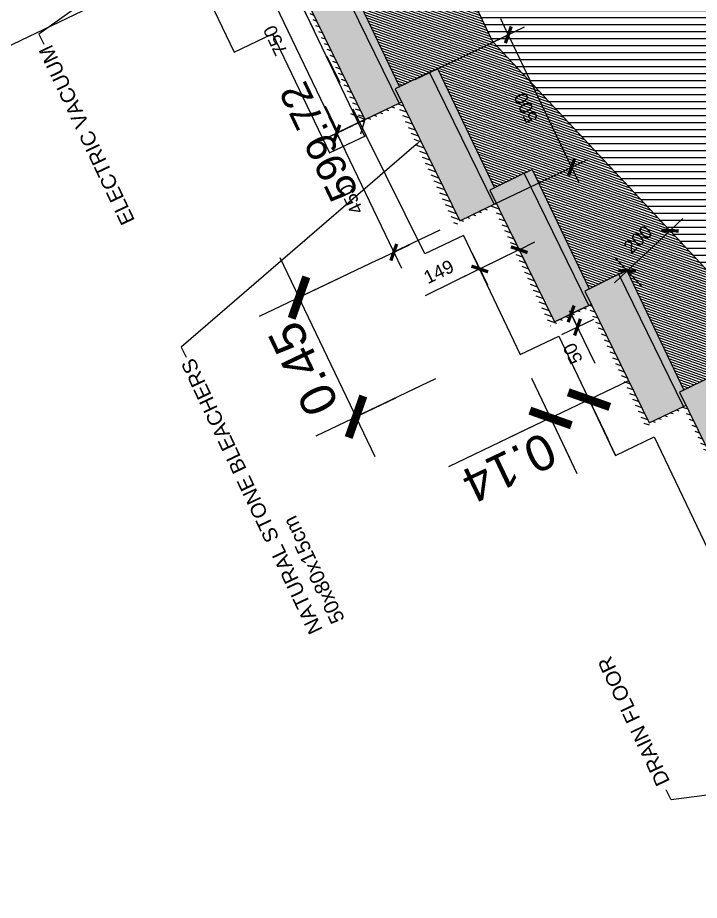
# Model space of a CAD drawing. Header units: metres. Extents: x 679304 to 680626, y 2747329 to 2750056.
# Drawn here: x 679485.096 to 679487.419, y 2747433.814 to 2747436.821 of the extents above; entities that cross this region are included whole.
import ezdxf
from ezdxf import colors
from ezdxf.entities.mleader import LeaderData, LeaderLine
from ezdxf.enums import TextEntityAlignment as Align
from ezdxf.math import Vec2, Vec3

# ---------------------------------------------------------------- set-up
doc = ezdxf.new("R2010")
doc.units = ezdxf.units.M
for name, pattern in [('Dash_2_', [0.25, 0.125, -0.125]), ('DASHEDX2', [1.5, 1, -0.5]), ('TRAZOS2', [9.524999999999999, 6.349999999999999, -3.174999999999999])]:
    doc.linetypes.add(name, pattern=pattern)
for name, color, linetype in [('01-TX', 7, 'Continuous'), ('01-TX-Dimensions_1-25', 157, 'Continuous'), ('01-TX-Dimensions_1-50', 157, 'Continuous'), ('02-L-Water Level', 140, 'Continuous'), ('COTAUX', 7, 'Continuous')]:
    doc.layers.add(name, color=color, linetype=linetype)
for name, color, linetype, lineweight in [('02-L-projecció', 6, 'Continuous', 5), ('02-L-seccionat', 4, 'Continuous', 5), ('1-CM', 7, 'Continuous', 0), ('3-TR terra compactada', 45, 'Continuous', 0)]:
    doc.layers.add(name, color=color, linetype=linetype, lineweight=lineweight)
for name, color, linetype, lineweight, true_color in [('02-L-projecció 2', 251, 'Continuous', 5, 0x636363), ('03-TR-Paviment_08_Natural Stone Bleachers', 253, 'Continuous', 5, 0xafad9d), ('3-TR D formigó', 251, 'Continuous', 5, 0x666666)]:
    doc.layers.add(name, color=color, linetype=linetype, lineweight=lineweight, true_color=true_color)
doc.layers.add('EIT_3 TR sorra', color=9, linetype='Continuous', true_color=0xd8ceb0)
doc.styles.get("Standard").update_dxf_attribs({"font": 'arial.ttf'})
doc.dimstyles.new('E20', dxfattribs={"dimscale": 0.03, "dimtxt": 1.5, "dimasz": 0.2, "dimexe": 0.1, "dimexo": 2.5, "dimgap": 1, "dimtad": 1, "dimdec": 0, "dimlfac": 1000, "dimzin": 0, "dimdsep": 46, "dimtxsty": 'Standard', "dimblk1": 'LINCOT200', "dimblk2": 'LINCOT200', "dimsah": 1, "dimcen": 0.1, "dimdle": 0.1, "dimclrt": 256, "dimadec": 0, "dimazin": 0, "dimtfac": 0.0153846153846154, "dimtdec": 0, "dimtofl": 0, "dimtmove": 0, "dimatfit": 3, "dimldrblk": 'LINCOT200', "dimfxl": 1, "dimtolj": 1, "dimtzin": 0, "dimarcsym": 0})
doc.dimstyles.new('E50', dxfattribs={"dimscale": 0.03, "dimtxt": 4, "dimasz": 0.5, "dimexe": 0.1, "dimexo": 15, "dimgap": 1, "dimtad": 1, "dimzin": 0, "dimdsep": 46, "dimtxsty": 'Standard', "dimblk1": 'LINCOT200', "dimblk2": 'LINCOT200', "dimsah": 1, "dimcen": 0.1, "dimdle": 0.1, "dimclrt": 256, "dimadec": 0, "dimazin": 0, "dimtfac": 0.0153846153846154, "dimtofl": 0, "dimtmove": 0, "dimatfit": 3, "dimldrblk": 'LINCOT200', "dimfxl": 1, "dimtolj": 1, "dimtzin": 0, "dimarcsym": 0})
pattern_1 = [(233.4975340775854, (0.0645159101113677, -2.806752687320113), (0.0007298412641894, -0.0048849200842067), [0.0034925, -0.0034925])]
pattern_2 = [(45.0036907260805, (0, 0), (-0.0056572186258434, 0.0056564898496692), [])]

# ---------------------------------------------------------------- blocks, each defined once
blk = doc.blocks.new('View P3')
at = {"layer": '02-L-Water Level', "linetype": 'Dash_2_', "ltscale": 0.35}
h = blk.add_hatch(dxfattribs=at)
h.set_pattern_fill('ANSI31', color=256, scale=0.005, angle=-1.44041e-10)
h.set_pattern_definition([(44.99999999985592, (0, 0), (-0.0112253201513082, 0.0112253201513647), [])])
h.paths.add_polyline_path([(1.165072605945169, -2.149724781978875), (1.68468470685184, -2.145254114177078), (1.684651335701346, -2.006718603428453), (2.134684117510914, -2.002377902390435), (2.134651100262999, -1.863891914021223), (2.584683876484632, -1.859551207628101), (2.584650858771055, -1.721065219026058), (3.034683637320995, -1.716724515426903), (3.03465062007308, -1.578238526824861), (3.484683400951325, -1.57389782462269), (3.48465038370341, -1.435411836486309), (3.934683164581656, -1.431071134284138), (3.934650147333741, -1.292585146147757), (4.784313429220994, -1.285866921225897), (4.784314478756625, -1.278891913592815), (3.92819441948086, -1.278891914058476), (3.928194418083876, -1.413891913834959), (3.478194418828934, -1.413891913369297), (3.478194420225918, -1.558891913387924), (3.028194418177008, -1.558891913853585), (3.028194417245686, -1.70389191340655), (2.578194417990744, -1.703891913872212), (2.578194420784711, -1.848891914123669), (2.128194416873157, -1.848891913890838), (2.128194415941834, -1.993891913443803), (1.678194418083876, -1.993891913676634), (1.678194419015198, -2.138891912996768), (1.159883634652942, -2.138891914859414), (1.159734944347292, -2.281254951842129), (0.8882625340484082, -2.2809714153409), (0.8882591570727527, -2.330971415387466), (1.164520463440567, -2.33098874753341)])
at = {"layer": '03-TR-Paviment_08_Natural Stone Bleachers'}
h = blk.add_hatch(dxfattribs=at)
h.set_pattern_fill('DASH', color=256, scale=0.0011, angle=233.4975340775854, style=0, double=1)
h.set_pattern_definition([(233.4975340775854, (0.5145156737416983, -2.663925996981561), (0.0007298412641894, -0.0048849200842067), [0.0034925, -0.0034925])])
h.paths.add_polyline_path([(3.934650147333741, -1.292585146147757), (3.934650364797562, -1.422154542990028), (4.68451588274911, -1.415657505393028), (4.684535485692322, -1.285434791352599)])
h = blk.add_hatch(dxfattribs=at)
h.set_pattern_fill('DASH', color=256, scale=0.0011, angle=233.4975340775854, style=0, double=1)
h.set_pattern_definition(pattern_1)
h.paths.add_polyline_path([(3.48465038370341, -1.435411836486309), (3.484650602564215, -1.56498123332858), (3.98576046898961, -1.560639481991529), (3.984631615690886, -1.430644383188337)])
h = blk.add_hatch(dxfattribs=at)
h.set_pattern_fill('DASH', color=256, scale=0.0011, angle=233.4975340775854, style=0, double=1)
h.set_pattern_definition(pattern_1)
h.paths.add_polyline_path([(3.03465062007308, -1.578238526824861), (3.034650838002562, -1.707807923667132), (3.535760705824941, -1.703466172795742), (3.534631852060556, -1.57347107399255)])
h = blk.add_hatch(dxfattribs=at)
h.set_pattern_fill('DASH', color=256, scale=0.0011, angle=233.4975340775854, style=0, double=1)
h.set_pattern_definition(pattern_1)
h.paths.add_polyline_path([(2.584650858771055, -1.721065219026058), (2.584651076234877, -1.850634615635499), (3.085760944522917, -1.846292864531278), (3.084632089361548, -1.716297765728086)])
h = blk.add_hatch(dxfattribs=at)
h.set_pattern_fill('DASH', color=256, scale=0.0011, angle=233.4975340775854, style=0, double=1)
h.set_pattern_definition(pattern_1)
h.paths.add_polyline_path([(2.134651100262999, -1.863891914021223), (2.134651317261159, -1.993461311096325), (2.63576118601486, -1.989119559992104), (2.634632331319153, -1.859124461188912)])
at = {"layer": '3-TR D formigó'}
h = blk.add_hatch(dxfattribs=at)
h.set_pattern_fill('_USER', color=256, scale=0.008, angle=45.00369072608052, pattern_type=0)
h.set_pattern_definition(pattern_2)
h.paths.add_polyline_path([(4.684510949533432, -1.448068327736109), (3.984776679426431, -1.447349506430327), (3.98576018679887, -1.583505686838179), (3.985760098323225, -1.590639481786638), (1.735761295072734, -2.304772944655269), (1.235048487782478, -2.3043002942577), (1.234718102961778, -3.004299982450902), (2.185761065222322, -3.004299982450902), (2.185761064756661, -2.371778391767293), (3.985760098961312, -1.800471624902741), (4.285132287708241, -1.800471624359488), (4.285132287070155, -3.096072127576917), (3.534091622568666, -3.096072127111256), (3.534091623499989, -3.446072127204388), (9.80670249601826, -3.446072121383622), (9.80670249601826, -3.096072121057659), (4.684091622941195, -3.096072127576917), (4.6842723172158, -2.765866050962358), (4.684091622941195, -2.765884730033576)])
h = blk.add_hatch(dxfattribs=at)
h.set_pattern_fill('_USER', color=256, scale=0.008, angle=45.00369072608052, pattern_type=0)
h.set_pattern_definition(pattern_2)
h.paths.add_polyline_path([(3.985760098323225, -1.590639481786638), (3.534776908811181, -1.590176197234541), (3.535760699771344, -1.703466176986694), (3.535760330036282, -1.733466177247464)])
h = blk.add_hatch(dxfattribs=at)
h.set_pattern_fill('_USER', color=256, scale=0.008, angle=45.00369072608052, pattern_type=0)
h.set_pattern_definition(pattern_2)
h.paths.add_polyline_path([(3.53576033655554, -1.733466096688061), (3.084777146112173, -1.733002812135964), (3.085760937072336, -1.846292791888117), (3.085760566405951, -1.876292792148888)])
h = blk.add_hatch(dxfattribs=at)
h.set_pattern_fill('_USER', color=256, scale=0.008, angle=45.00369072608052, pattern_type=0)
h.set_pattern_definition(pattern_2)
h.paths.add_polyline_path([(3.085760574322193, -1.876292868051677), (2.634777384344488, -1.875829583266749), (2.635761175304651, -1.989119563717395), (2.635760804638266, -2.019119563512504)])
at = {"layer": '3-TR terra compactada'}
h = blk.add_hatch(dxfattribs=at)
h.set_pattern_fill('LINE', color=256, scale=0.0075, angle=-115.557546249365, style=0)
h.set_pattern_definition([(244.4424537506349, (0, 0), (0.0214825048843796, -0.0102731270868518), [])])
h.paths.add_polyline_path([(33.4248187597841, -5.638298667035996), (33.42481875838712, -0.1896367226727307), (28.93739090207964, -0.2614927883259952), (28.93739993590862, -1.000565177295356), (26.21110249822959, -1.000591947464272), (26.21110249822959, -1.651717793662101), (20.74110249662772, -1.651717793662101), (20.74110249662772, -2.302507082698866), (15.27390249632299, -2.302507082931697), (15.27390249632299, -2.874289605300873), (9.8067024955526, -2.874289605068042), (9.80670249601826, -3.413715920876711), (9.806702496483922, -3.446072121150791), (3.534091623499989, -3.446072127204388), (3.534091622568666, -3.096072127111256), (4.285132287070155, -3.096072127576917), (4.285132286138832, -1.800471624359488), (3.985760098788887, -1.800471624359488), (2.185761064756661, -2.371778391767293), (2.185761065222322, -3.004299982450902), (1.234718102961778, -3.004299982450902), (1.234718103893101, -2.475620665121823), (0.8597663398832082, -2.475620665121823), (-0.9858305351808667, -2.439915189519524), (-0.9858305337838827, -5.63829866820015)])
at = {"layer": 'EIT_3 TR sorra'}
h = blk.add_hatch(dxfattribs=at)
h.set_pattern_fill('ANSI36', color=256, scale=0.001075, angle=-0.0699202000995699, style=0, double=1)
h.set_pattern_definition([(44.93007979990038, (2.747062858194112, 0.2568061947822571), (0.0018181808699823, 0.0066347566856768), [0.0085328125000001, -0.0017065625, 0, -0.0017065625])])
h.paths.add_polyline_path([(3.934648641385138, -1.431071432773023), (3.984631614759564, -1.430644385050982), (3.984776679426431, -1.447349506430327), (4.684511004015803, -1.44806832796894), (4.68451588274911, -1.415657505393028), (3.934650365263223, -1.422154542524367)])
h = blk.add_hatch(dxfattribs=at)
h.set_pattern_fill('ANSI36', color=256, scale=0.001075, angle=-0.0699202000995699, style=0, double=1)
h.set_pattern_definition([(44.93007979990038, (2.297063094563782, 0.1139795044437051), (0.0018181808699823, 0.0066347566856768), [0.0085328125000001, -0.0017065625, 0, -0.0017065625])])
h.paths.add_polyline_path([(3.484648877754807, -1.573898123111575), (3.534631851129233, -1.573471075389534), (3.534776915796101, -1.590176196768879), (3.985816237516701, -1.590639538597315), (3.985760468523949, -1.560639481991529), (3.484650601632893, -1.564981232862919)])
h = blk.add_hatch(dxfattribs=at)
h.set_pattern_fill('ANSI36', color=256, scale=0.001075, angle=-0.0699202000995699, style=0, double=1)
h.set_pattern_definition([(44.93007979990038, (1.84706333046779, -0.0288471099920571), (0.0018181808699823, 0.0066347566856768), [0.0085328125000001, -0.0017065625, 0, -0.0017065625])])
h.paths.add_polyline_path([(3.034649114590138, -1.716724738012999), (3.084632087964564, -1.716297690290957), (3.084777152631431, -1.733002811670303), (3.535816474352031, -1.7334661539644), (3.535760706290602, -1.703466096427291), (3.034650837536901, -1.707807847764343)])
h = blk.add_hatch(dxfattribs=at)
h.set_pattern_fill('ANSI36', color=256, scale=0.001075, angle=-0.0699202000995699, style=0, double=1)
h.set_pattern_definition([(44.93007979990038, (1.39706357056275, -0.1716738305985928), (0.0018181808699823, 0.0066347566856768), [0.0085328125000001, -0.0017065625, 0, -0.0017065625])])
h.paths.add_polyline_path([(2.584649352356791, -1.859551458153873), (2.634632326196879, -1.859124410431832), (2.634777390863746, -1.875829531811177), (3.085816712118685, -1.876292874105274), (3.085760944522917, -1.846292816568166), (2.584651075769215, -1.850634567905217)])
at = {"layer": '02-L-projecció', "linetype": 'TRAZOS2', "ltscale": 0.01, "flags": 128}
blk.add_lwpolyline([(3.88430250622332, -1.273333333199843), (4.784302502404898, -1.259999998379498), (14.30883168429136, -1.0699999993667), (28.89160525146872, 0.0600000009872019)], dxfattribs=at)
at = {"layer": '02-L-projecció'}
for points in [[(3.43430250044912, -1.424999999115243), (3.434302501380443, -1.279999999329447), (3.88430250622332, -1.273333333199843)], [(3.43430250370875, -1.424999998882412), (2.984302502591162, -1.424999999348074), (2.984302503056824, -1.569999998901039), (2.534302501939237, -1.569999998901039), (2.534302502870559, -1.714999998919665), (2.084302503615617, -1.714999999385327), (2.084302501752972, -1.859999998705461), (1.634302502963691, -1.859999998938292), (1.634302503429353, -2.004999998025596), (1.184302503243088, -2.004999999888241), (1.184302501380443, -2.149675173219293)]]:
    blk.add_lwpolyline(points, dxfattribs=at)
at = {"layer": '02-L-projecció 2'}
for points in [[(4.684562702663242, -1.285437314305454), (4.684562699403613, 0.0600000014528632), (28.93740599649027, 0.0600000014528632)], [(4.68456270173192, -0.9899976612068712), (4.334302507340908, -0.9899976616725324), (4.334302505478262, -1.134997661691159), (3.884302504360675, -1.134997661225497), (3.88430250622332, -1.273333333199843)], [(4.684562702663242, -1.121997661190107), (4.466302506159991, -1.121997661422938), (4.466302508022636, -1.266997661907225), (3.884302504360675, -1.266997661441564)]]:
    blk.add_lwpolyline(points, dxfattribs=at)
at = {"layer": '02-L-seccionat'}
for points in [[(3.934650147333741, -1.292585146147757), (3.934650364797562, -1.422154542990028), (4.68451588274911, -1.415657505393028), (4.684535485692322, -1.285434791352599)], [(3.48465038370341, -1.435411836486309), (3.484650602564215, -1.56498123332858), (3.98576046898961, -1.560639481991529), (3.984631615690886, -1.430644383188337)], [(3.03465062007308, -1.578238526824861), (3.034650838002562, -1.707807923667132), (3.535760705824941, -1.703466172795742), (3.534631852060556, -1.57347107399255)], [(2.584650858771055, -1.721065219026058), (2.584651076234877, -1.850634615635499), (3.085760944522917, -1.846292864531278), (3.084632089361548, -1.716297765728086)], [(2.134651100262999, -1.863891914021223), (2.134651317261159, -1.993461311096325), (2.63576118601486, -1.989119559992104), (2.634632331319153, -1.859124461188912)]]:
    blk.add_lwpolyline(points, close=True, dxfattribs=at)
blk.add_lwpolyline([(1.234718103893101, -2.304299982497468), (1.234718102961778, -3.004299982450902), (2.185761065222322, -3.004299982450902), (2.185761064756661, -2.371778391767293), (3.985760098961312, -1.800471624902741), (4.285132287503998, -1.800471624359488), (4.285132287070155, -3.096072127576917), (3.534091622568666, -3.096072127111256), (3.534091623499989, -3.446072127204388), (9.80670249601826, -3.446072127670049), (9.8067024955526, -3.096072127111256), (4.684091622941195, -3.096072127576917), (4.684510949533432, -1.448068327736109)], dxfattribs=at)
at = {"layer": '1-CM'}
for points in [[(3.934650364797562, -1.422154542990028), (3.9346493948251, -1.427173510659486), (3.934683164581656, -1.431071134284138)], [(4.684511004015803, -1.44806832796894), (3.984776679426431, -1.447349506430327), (3.984631614759564, -1.430644385050982)], [(3.98576046898961, -1.560639481991529), (3.985760098323225, -1.590639481786638), (3.534776915796101, -1.590176196768879), (3.534631851129233, -1.573471075389534)], [(3.98576046898961, -1.560639481991529), (3.985837721731513, -1.569555688183754)], [(3.484650602564215, -1.56498123332858), (3.48464963119477, -1.570000201230868), (3.484683400951325, -1.57389782462269)], [(3.034650838002562, -1.707807923667132), (3.034649867564439, -1.71282689156942), (3.034683637320995, -1.716724515426903)], [(3.535760706756263, -1.703466096427291), (3.53576033655554, -1.733466096688061), (3.084777152631431, -1.733002811670303), (3.084632087964564, -1.716297690290957)], [(3.535760705824941, -1.703466172795742), (3.535837959498167, -1.712382378522306)], [(2.584651076234877, -1.850634615635499), (2.584650106262415, -1.855653583770617), (2.584683876484632, -1.859551207628101)], [(3.085760944522917, -1.846292816568166), (3.085760573856532, -1.876292816363275), (2.634777390863746, -1.875829531811177), (2.634632326196879, -1.859124410431832)], [(3.085760944522917, -1.846292864531278), (3.085838196799159, -1.855209070723503)]]:
    blk.add_lwpolyline(points, dxfattribs=at)
blk = doc.blocks.new('LINCOT200')
for p, q in [((0, -9.999961704014426), (0, 10.00003829598554)), ((3.695e-13, 3.82959855756e-05), (10.00000000000051, 3.82959855756e-05))]:
    blk.add_line(p, q)
at = {"const_width": 1.875}
blk.add_lwpolyline([(3.535533801624467, -3.535495714255787), (-3.535533950636761, 3.535572157214076)], dxfattribs=at)
at = {"layer": 'COTAUX'}
blk.add_line((0, 0), (-1.249999999999914, 0), dxfattribs=at)
blk = doc.blocks.new('*D36')
at = {"layer": '01-TX-Dimensions_1-50', "color": 0, "lineweight": -2, "transparency": 16777216}
for p, q in [((679487.0295833648, 2747435.513282962), (679486.9258358662, 2747435.463669893)), ((679487.1339329313, 2747435.32984326), (679487.0444099011, 2747435.517047775)), ((679486.912303584, 2747435.457198624), (679486.5638796197, 2747435.290578876)), ((679487.0031208674, 2747435.267287654), (679486.913597838, 2747435.454492167))]:
    blk.add_line(p, q, dxfattribs=at)
at = {"layer": 'DEFPOINTS', "color": 0, "transparency": 16777216}
for p in [(679486.9397948364, 2747435.735811734), (679486.8089827724, 2747435.673256127), (679486.9123035833, 2747435.457198625)]:
    blk.add_point(p, dxfattribs=at)
at = {"layer": '01-TX-Dimensions_1-50', "color": 0, "lineweight": -2, "transparency": 16777216, "xscale": 0.015, "yscale": 0.015, "zscale": 0.015}
for p, rotation in [((679487.0431156472, 2747435.519754231), 25.55758288724264), ((679486.912303584, 2747435.457198624), 205.5575828872426)]:
    blk.add_blockref('LINCOT200', p, dxfattribs=dict(at, rotation=rotation))
at = {"layer": '01-TX-Dimensions_1-50', "transparency": 16777216, "insert": (679486.7707004453, 2747435.288314807), "char_height": 0.12, "attachment_point": 5, "rotation": 205.55758288724263}
blk.add_mtext('\\A1;0.14', dxfattribs=at)
blk = doc.blocks.new('*D37')
at = {"layer": '01-TX-Dimensions_1-50', "color": 0, "lineweight": -2, "transparency": 16777216}
for p, q in [((679486.321469475, 2747435.994774939), (679486.052060491, 2747435.865940927)), ((679486.2424479141, 2747435.474769418), (679486.0612382173, 2747435.853702898)), ((679486.5195376853, 2747435.59064955), (679486.2462127276, 2747435.459942882))]:
    blk.add_line(p, q, dxfattribs=at)
at = {"layer": 'DEFPOINTS', "color": 0, "transparency": 16777216}
for p in [(679486.727437947, 2747436.188913032), (679486.0547669474, 2747435.867235181), (679486.9255061575, 2747435.784787644)]:
    blk.add_point(p, dxfattribs=at)
at = {"layer": '01-TX-Dimensions_1-50', "color": 0, "lineweight": -2, "transparency": 16777216, "xscale": 0.015, "yscale": 0.015, "zscale": 0.015}
for p, rotation in [((679486.0547669474, 2747435.867235181), 115.5575828872426), ((679486.248919184, 2747435.461237135), 295.5575828872426)]:
    blk.add_blockref('LINCOT200', p, dxfattribs=dict(at, rotation=rotation))
at = {"layer": '01-TX-Dimensions_1-50', "transparency": 16777216, "insert": (679486.0695047585, 2747435.624861174), "char_height": 0.12, "attachment_point": 5, "rotation": 115.55758288724267}
blk.add_mtext('\\A1;0.45', dxfattribs=at)
blk = doc.blocks.new('*D122')
at = {"layer": '01-TX-Dimensions_1-25', "color": 0, "lineweight": -2, "transparency": 16777216}
for p, q in [((679485.8819012142, 2747437.114557692), (679485.8573664099, 2747437.102824908)), ((679485.8626613742, 2747437.098706249), (679486.180998382, 2747436.433021397)), ((679486.2118659463, 2747436.441131805), (679486.1808804336, 2747436.426314229))]:
    blk.add_line(p, q, dxfattribs=at)
at = {"layer": 'DEFPOINTS', "color": 0, "transparency": 16777216}
for p in [(679485.9495626264, 2747437.146914041), (679486.2795273584, 2747436.473488154), (679486.18358689, 2747436.427608484)]:
    blk.add_point(p, dxfattribs=at)
at = {"layer": '01-TX-Dimensions_1-25', "color": 0, "lineweight": -2, "transparency": 16777216, "xscale": 0.006, "yscale": 0.006, "zscale": 0.006}
for p, rotation in [((679485.8600728662, 2747437.104119162), 115.5575828870524), ((679486.18358689, 2747436.427608484), 295.5575828870525)]:
    blk.add_blockref('LINCOT200', p, dxfattribs=dict(at, rotation=rotation))
at = {"layer": '01-TX-Dimensions_1-25', "transparency": 16777216, "insert": (679485.9740376594, 2747436.743009117), "char_height": 0.045, "attachment_point": 5, "rotation": 115.55758288705248}
blk.add_mtext('\\A1;750', dxfattribs=at)
blk = doc.blocks.new('*D124')
at = {"layer": '01-TX-Dimensions_1-25', "color": 0, "lineweight": -2, "transparency": 16777216}
for p, q in [((679486.3332854544, 2747436.499194968), (679486.1808809642, 2747436.426313649)), ((679486.1861759287, 2747436.42219499), (679486.3751365802, 2747436.027053237)), ((679486.5348553456, 2747436.09678155), (679486.3750186317, 2747436.02034607))]:
    blk.add_line(p, q, dxfattribs=at)
at = {"layer": 'DEFPOINTS', "color": 0, "transparency": 16777216}
for p in [(679486.4009468663, 2747436.531551317), (679486.6025167578, 2747436.129137899), (679486.3777250882, 2747436.021640325)]:
    blk.add_point(p, dxfattribs=at)
at = {"layer": '01-TX-Dimensions_1-25', "color": 0, "lineweight": -2, "transparency": 16777216, "xscale": 0.006, "yscale": 0.006, "zscale": 0.006}
for p, rotation in [((679486.1835874208, 2747436.427607904), 115.5575828870524), ((679486.3777250882, 2747436.021640325), 295.5575828870525)]:
    blk.add_blockref('LINCOT200', p, dxfattribs=dict(at, rotation=rotation))
at = {"layer": '01-TX-Dimensions_1-25', "transparency": 16777216, "insert": (679486.2328640359, 2747436.201769408), "char_height": 0.045, "attachment_point": 5, "rotation": 115.55758288705248}
blk.add_mtext('\\A1;450', dxfattribs=at)
blk = doc.blocks.new('*D125')
at = {"layer": '01-TX-Dimensions_1-25', "color": 0, "lineweight": -2, "transparency": 16777216}
for p, q in [((679486.4501763044, 2747436.610496631), (679486.7707329264, 2747436.763789943)), ((679486.9811388591, 2747436.316849453), (679486.7706149779, 2747436.757082776)), ((679486.6701781703, 2747436.161494247), (679486.9864338235, 2747436.312730794))]:
    blk.add_line(p, q, dxfattribs=at)
at = {"layer": 'DEFPOINTS', "color": 0, "transparency": 16777216}
for p in [(679486.76802647, 2747436.762495689), (679486.3825148924, 2747436.578140281), (679486.6025167583, 2747436.129137898)]:
    blk.add_point(p, dxfattribs=at)
at = {"layer": '01-TX-Dimensions_1-25', "color": 0, "lineweight": -2, "transparency": 16777216, "xscale": 0.006, "yscale": 0.006, "zscale": 0.006}
for p, rotation in [((679486.76802647, 2747436.762495689), 115.5575828870524), ((679486.983727367, 2747436.31143654), 295.5575828870525)]:
    blk.add_blockref('LINCOT200', p, dxfattribs=dict(at, rotation=rotation))
at = {"layer": '01-TX-Dimensions_1-25', "transparency": 16777216, "insert": (679486.8280847, 2747436.514111409), "char_height": 0.045, "attachment_point": 5, "rotation": 115.55758288705248}
blk.add_mtext('\\A1;500', dxfattribs=at)
blk = doc.blocks.new('*D126')
at = {"layer": '01-TX-Dimensions_1-25', "color": 0, "lineweight": -2, "transparency": 16777216}
for p, q in [((679487.1776511783, 2747435.962597747), (679487.3147721722, 2747436.091212804)), ((679487.369529367, 2747436.041604607), (679487.3212007422, 2747436.093129439)), ((679487.2236559693, 2747435.904780079), (679487.1753273444, 2747435.95630491))]:
    blk.add_line(p, q, dxfattribs=at)
at = {"layer": 'DEFPOINTS', "color": 0, "transparency": 16777216}
for p in [(679487.318220169, 2747436.096307132), (679487.3191483747, 2747436.095317539), (679487.1723467713, 2747435.959482602)]:
    blk.add_point(p, dxfattribs=at)
at = {"layer": '01-TX-Dimensions_1-25', "color": 0, "lineweight": -2, "transparency": 16777216, "xscale": 0.006, "yscale": 0.006, "zscale": 0.006}
for p, rotation in [((679487.3191483741, 2747436.095317539), 43.16664716838991), ((679487.1732749761, 2747435.958493011), 223.1666471683899)]:
    blk.add_blockref('LINCOT200', p, dxfattribs=dict(at, rotation=rotation))
at = {"layer": '01-TX-Dimensions_1-25', "transparency": 16777216, "insert": (679487.2099697414, 2747436.065544063), "char_height": 0.045, "attachment_point": 5, "rotation": 43.16664716838994}
blk.add_mtext('\\A1;200', dxfattribs=at)
blk = doc.blocks.new('*D130')
at = {"layer": '01-TX-Dimensions_1-25', "color": 0, "lineweight": -2, "transparency": 16777216}
for p, q in [((679486.7820243571, 2747436.077620026), (679486.8064282346, 2747436.027814088)), ((679486.7997202477, 2747436.02786808), (679486.6763165579, 2747435.967402828)), ((679486.6478446954, 2747436.011874772), (679486.6722485728, 2747435.962068834)), ((679486.670928572, 2747435.964762827), (679486.4845092201, 2747435.873421208))]:
    blk.add_line(p, q, dxfattribs=at)
at = {"layer": 'DEFPOINTS', "color": 0, "transparency": 16777216}
for p in [(679486.7490243393, 2747436.144969849), (679486.6148446775, 2747436.079224595), (679486.8051082343, 2747436.030508081)]:
    blk.add_point(p, dxfattribs=at)
at = {"layer": '01-TX-Dimensions_1-25', "color": 0, "lineweight": -2, "transparency": 16777216, "xscale": 0.006, "yscale": 0.006, "zscale": 0.006}
for p, rotation in [((679486.8051082338, 2747436.030508081), 26.10389665687766), ((679486.670928572, 2747435.964762827), 206.1038966568776)]:
    blk.add_blockref('LINCOT200', p, dxfattribs=dict(at, rotation=rotation))
at = {"layer": '01-TX-Dimensions_1-25', "transparency": 16777216, "insert": (679486.5309202531, 2747435.955154885), "char_height": 0.045, "attachment_point": 5, "rotation": 26.103896656877676}
blk.add_mtext('\\A1;149', dxfattribs=at)
blk = doc.blocks.new('*D131')
at = {"layer": '01-TX-Dimensions_1-25', "color": 0, "lineweight": -2, "transparency": 16777216}
for p, q in [((679486.9794907625, 2747435.817254372), (679486.9769022546, 2747435.822667285)), ((679486.9931675688, 2747435.817143992), (679486.9847857269, 2747435.813135713)), ((679487.0063888615, 2747435.761006884), (679487.0626059211, 2747435.643449565)), ((679487.0074562466, 2747435.76816808), (679487.00650681, 2747435.767714051))]:
    blk.add_line(p, q, dxfattribs=at)
at = {"layer": 'DEFPOINTS', "color": 0, "transparency": 16777216}
for p in [(679486.9255061568, 2747435.784787643), (679487.0038003534, 2747435.766419798), (679486.9397948348, 2747435.735811732)]:
    blk.add_point(p, dxfattribs=at)
at = {"layer": '01-TX-Dimensions_1-25', "color": 0, "lineweight": -2, "transparency": 16777216, "xscale": 0.006, "yscale": 0.006, "zscale": 0.006}
for p, rotation in [((679486.9820792704, 2747435.811841459), 295.5575828870525), ((679487.0038003534, 2747435.766419798), 115.5575828870524)]:
    blk.add_blockref('LINCOT200', p, dxfattribs=dict(at, rotation=rotation))
at = {"layer": '01-TX-Dimensions_1-25', "transparency": 16777216, "insert": (679486.9879994266, 2747435.676667062), "char_height": 0.045, "attachment_point": 5, "rotation": 115.55758288705248}
blk.add_mtext('\\A1;50', dxfattribs=at)
blk = doc.blocks.new('Cota altimetrica Seccion')
at = {"linetype": 'DASHEDX2', "ltscale": 0.5}
for points in [[(-2.3283064e-09, -9.313226e-10), (-2.3283064e-09, 2.027976872399448), (3.992623805417679, 2.027976872399448)], [(-4.6566129e-09, 1.1648815e-09), (-0.7729819858795964, 0.6959255700938233)], [(-2.3283064e-09, -9.313226e-10), (0.7729819788946771, 0.6959255679976192)]]:
    blk.add_lwpolyline(points, dxfattribs=at)
at = {"ltscale": 0.3}
blk.add_attdef('COTES', text='', height=2, dxfattribs=at).set_placement((-9.313226e-10, 3.499999999068677), align=Align.MIDDLE)

msp = doc.modelspace()

# ---------------------------------------------------------------- block references
at = {"rotation": 115.5575828872439}
msp.add_blockref('View P3', (679486.810897724, 2747432.366190542), dxfattribs=at)
at = {"layer": '01-TX-Dimensions_1-50', "ltscale": 0.3, "xscale": 0.05, "yscale": 0.05, "zscale": 0.05, "rotation": 115.5802839659841}
msp.add_blockref('Cota altimetrica Seccion', (679486.2795273584, 2747436.473488155), dxfattribs=at).add_auto_attribs({'COTES': '599.72'})

# ---------------------------------------------------------------- dimensions: what is measured, and where the dimension line sits
at = {"layer": '01-TX-Dimensions_1-25'}
for base, p1, p2, picture, middle in [((679486.18358689, 2747436.427608484), (679485.9495626264, 2747437.146914042), (679486.2795273584, 2747436.473488155), '*D122', (679485.9740376598, 2747436.743009116)), ((679486.76802647, 2747436.762495689), (679486.6025167583, 2747436.129137899), (679486.3825148927, 2747436.578140283), '*D125', (679486.8280847002, 2747436.514111408)), ((679486.3777250882, 2747436.021640325), (679486.4009468667, 2747436.531551318), (679486.6025167578, 2747436.1291379), '*D124', (679486.2328640362, 2747436.201769407)), ((679487.0038003534, 2747435.766419798), (679486.925506157, 2747435.784787644), (679486.939794835, 2747435.735811733), '*D131', (679486.9879994269, 2747435.676667062))]:
    dim = msp.add_linear_dim(base=base, p1=p1, p2=p2, angle=115.5575828870524, dimstyle='E20', dxfattribs=at)
    dim.commit()
    dim.dimension.update_dxf_attribs({"geometry": picture, "text_midpoint": middle})
dim = msp.add_linear_dim(base=(679486.8051082343, 2747436.030508081), p1=(679486.6148446779, 2747436.079224596), p2=(679486.7490243395, 2747436.14496985), angle=26.10389670164418, dimstyle='E20', dxfattribs=at)
dim.commit()
dim.dimension.update_dxf_attribs({"geometry": '*D130', "text_midpoint": (679486.5542296114, 2747435.907582753), "dimtype": 161})
dim = msp.add_aligned_dim(p1=(679487.1723467719, 2747435.959482603), p2=(679487.3182201694, 2747436.096307132), distance=-0.0013567828205417586, dimstyle='E20', dxfattribs=at)
dim.commit()
dim.dimension.update_dxf_attribs({"geometry": '*D126', "text_midpoint": (679487.2099697418, 2747436.065544063)})
at = {"layer": '01-TX-Dimensions_1-50'}
for base, p1, p2, angle, picture, middle in [((679486.0547669474, 2747435.867235181), (679486.9255061573, 2747435.784787644), (679486.727437947, 2747436.188913032), 115.5575828872426, '*D37', (679486.0695047582, 2747435.624861174)), ((679486.9123035833, 2747435.457198625), (679486.9397948358, 2747435.735811732), (679486.8089827722, 2747435.673256126), 205.5575828872426, '*D36', (679486.7707004448, 2747435.288314807))]:
    dim = msp.add_linear_dim(base=base, p1=p1, p2=p2, angle=angle, dimstyle='E50', dxfattribs=at)
    dim.commit()
    dim.dimension.update_dxf_attribs({"geometry": picture, "text_midpoint": middle})

# ---------------------------------------------------------------- leaders
at = {"layer": '01-TX'}
ml = msp.add_multileader_mtext('Standard', dxfattribs=at)
ml.set_content('ELECTRIC VACUUM', color=256)
ml.set_leader_properties()
ml.build(insert=Vec2(0, 0))
ml.multileader.update_dxf_attribs({"dogleg_length": 0.0769230769230769, "arrow_head_size": 0.0192307692307692})
ctx = ml.context
ctx.base_point, ctx.char_height, ctx.arrow_head_size, ctx.landing_gap_size, ctx.plane_origin, ctx.plane_x_axis, ctx.plane_y_axis = Vec3(679485.4825290695, 2747436.101987505), 0.05, 0.0192307692307692, 0.0192307692307692, Vec3(679486.4948668423, 2747436.37344488), Vec3(-0.4281212612115987, 0.9037212986859335), Vec3(-0.9037212986859335, -0.4281212612115987)
notes = []
notes.append((ctx, [(1, (1, 1, 0), (679485.1684413139, 2747436.764995442), (0.4281212612115988, -0.9037212986859335), 0.0384615384615385, [(0, [(679486.7701736031, 2747437.905321403)], 0, [])])]))
ctx.mtext.insert, ctx.mtext.text_direction, ctx.mtext.rotation, ctx.mtext.flow_direction = Vec3(679485.4513176521, 2747436.108481208), Vec3(-0.4281212612115987, 0.9037212986859335), -0.0036511113149649, 5
ml = msp.add_multileader_mtext('Standard', dxfattribs=at)
ml.set_content('NATURAL STONE BLEACHERS\\P50x80x15cm', color=256)
ml.set_leader_properties()
ml.build(insert=Vec2(0, 0))
ml.multileader.update_dxf_attribs({"dogleg_length": 0.0769230769230769, "arrow_head_size": 0.0192307692307692})
ctx = ml.context
ctx.base_point, ctx.char_height, ctx.arrow_head_size, ctx.landing_gap_size, ctx.plane_origin, ctx.plane_x_axis, ctx.plane_y_axis = Vec3(679486.1226471694, 2747434.707786151), 0.05, 0.0192307692307692, 0.0192307692307692, Vec3(679487.0043223694, 2747435.255059191), Vec3(-0.4281212612115987, 0.9037212986859335), Vec3(-0.9037212986859335, -0.4281212612115987)
notes.append((ctx, [(1, (1, 1, 0), (679485.6531975374, 2747435.69874752), (0.4281212612115988, -0.9037212986859335), 0.0384615384615385, [(0, [(679486.4691066262, 2747436.401414987)], 0, [])])]))
ctx.mtext.insert, ctx.mtext.text_direction, ctx.mtext.rotation, ctx.mtext.flow_direction = Vec3(679486.0914357521, 2747434.714279854), Vec3(-0.4281212612115987, 0.9037212986859335), -0.0036511113149649, 5
ml = msp.add_multileader_mtext('Standard', dxfattribs=at)
ml.set_content('DRAIN FLOOR', color=256)
ml.set_leader_properties()
ml.build(insert=Vec2(0, 0))
ml.multileader.update_dxf_attribs({"dogleg_length": 0.0769230769230769, "arrow_head_size": 0.0192307692307692})
ctx = ml.context
ctx.base_point, ctx.char_height, ctx.arrow_head_size, ctx.landing_gap_size, ctx.plane_origin, ctx.plane_x_axis, ctx.plane_y_axis = Vec3(679487.3061528851, 2747434.190746787), 0.05, 0.0192307692307692, 0.0192307692307692, Vec3(679488.997547195, 2747433.159086702), Vec3(-0.4281212612115987, 0.9037212986859335), Vec3(-0.9037212986859335, -0.4281212612115987)
notes.append((ctx, [(0, (1, 1, 0), (679487.3226190874, 2747434.155988275), (-0.4281212612115987, 0.9037212986859335), 0.0384615384615385, [(0, [(679488.4623314517, 2747434.305442498)], 0, [])])]))
ctx.mtext.insert, ctx.mtext.text_direction, ctx.mtext.rotation, ctx.mtext.flow_direction = Vec3(679487.2749414678, 2747434.19724049), Vec3(-0.4281212612115987, 0.9037212986859335), -0.0036511113149649, 5
for ctx, leaders in notes:
    for number, flags, end, landing, length, lines in leaders:
        leader = LeaderData()
        leader.index, (leader.has_last_leader_line, leader.has_dogleg_vector, leader.attachment_direction) = number, flags
        leader.last_leader_point, leader.dogleg_vector, leader.dogleg_length = Vec3(end), Vec3(landing), length
        for number, points, colour, breaks in lines:
            line = LeaderLine()
            line.index, line.vertices, line.color, line.breaks = number, Vec3.list(points), colors.encode_raw_color(colour), breaks
            leader.lines.append(line)
        ctx.leaders.append(leader)

doc.saveas('drawing.dxf')
